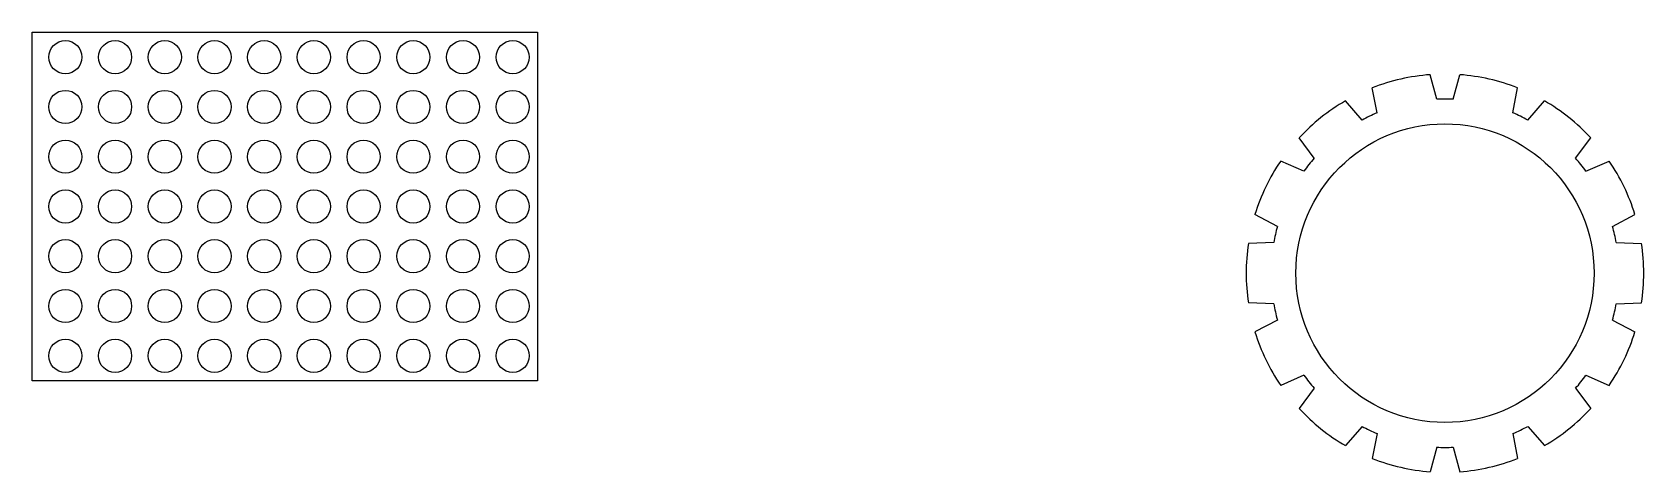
# Model space of a CAD drawing. Header units: millimetres. Extents: x 1150 to 2123, y 1636 to 1901.
import ezdxf

# ---------------------------------------------------------------- set-up
doc = ezdxf.new("R2010")
doc.units = ezdxf.units.MM

# ---------------------------------------------------------------- blocks, each defined once
blk = doc.blocks.new('*U2')
for p, q in [((-5, -7.39), (-8.96, 7.39)), ((5, -7.39), (8.96, 7.39))]:
    blk.add_line(p, q)
blk.add_arc((0, -112.27), 105, 87.2706, 92.7294)
blk = doc.blocks.new('*U3')
at = {"color": 0, "linetype": 'ByBlock', "lineweight": -2, "transparency": 16777216}
blk.add_blockref('*U2', (2003.03, 1867.93), dxfattribs=at)
for p, rotation in [((1954.31, 1856.81), 25.71428571428573), ((2051.74, 1856.81), 334.2857142857142), ((1915.25, 1825.66), 51.42857142857143), ((2090.8, 1825.66), 308.5714285714286), ((1893.57, 1780.64), 77.14285714285715), ((2112.48, 1780.64), 282.8571428571428), ((1893.57, 1730.68), 102.8571428571429), ((2112.48, 1730.68), 257.1428571428571), ((1915.25, 1685.66), 128.5714285714286), ((2090.8, 1685.66), 231.4285714285714), ((1954.31, 1654.51), 154.2857142857143), ((2051.74, 1654.51), 205.7142857142857), ((2003.03, 1643.39), 180)]:
    blk.add_blockref('*U2', p, dxfattribs=dict(at, rotation=rotation))
blk = doc.blocks.new('*U4')
blk.add_circle((0, 0), 10)
blk = doc.blocks.new('*U5')
at = {"color": 0, "linetype": 'ByBlock', "lineweight": -2, "transparency": 16777216}
for p in [(0, 0), (30, 0), (60, 0), (90, 0), (120, 0), (150, 0), (180, 0), (210, 0), (240, 0), (270, 0), (0, -30), (30, -30), (60, -30), (90, -30), (120, -30), (150, -30), (180, -30), (210, -30), (240, -30), (270, -30), (0, -60), (30, -60), (60, -60), (90, -60), (120, -60), (150, -60), (180, -60), (210, -60), (240, -60), (270, -60), (0, -90), (30, -90), (60, -90), (90, -90), (120, -90), (150, -90), (180, -90), (210, -90), (240, -90), (270, -90), (0, -120), (30, -120), (60, -120), (90, -120), (120, -120), (150, -120), (180, -120), (210, -120), (240, -120), (270, -120), (0, -150), (30, -150), (60, -150), (90, -150), (120, -150), (150, -150), (180, -150), (210, -150), (240, -150), (270, -150), (0, -180), (30, -180), (60, -180), (90, -180), (120, -180), (150, -180), (180, -180), (210, -180), (240, -180), (270, -180)]:
    blk.add_blockref('*U4', p, dxfattribs=at)

msp = doc.modelspace()

# ---------------------------------------------------------------- linework, layer by layer
msp.add_line((1150.35, 1900.88), (1170.35, 1900.88))
msp.add_lwpolyline([(1150.35, 1900.88), (1455.35, 1900.88), (1455.35, 1690.88), (1150.35, 1690.88)], close=True)
msp.add_circle((2003.03, 1755.66), 90)
for start, end in [(94.28273, 111.43156), (68.56844, 85.71727), (119.99701, 137.14584), (42.85416, 60.00299), (145.7113, 162.86013), (17.13987, 34.2887), (171.42558, 188.57442), (351.42558, 8.57442), (197.13987, 214.2887), (325.7113, 342.86013), (222.85416, 240.00299), (299.99701, 317.14584), (248.56844, 265.71727), (274.28273, 291.43156)]:
    msp.add_arc((2003.03, 1755.66), 120, start, end)

# ---------------------------------------------------------------- block references
msp.add_blockref('*U5', (1170.35, 1885.88))
at = {"color": 244, "true_color": 0x991b1e}
msp.add_blockref('*U3', (0, 0), dxfattribs=at)

doc.saveas('drawing.dxf')
